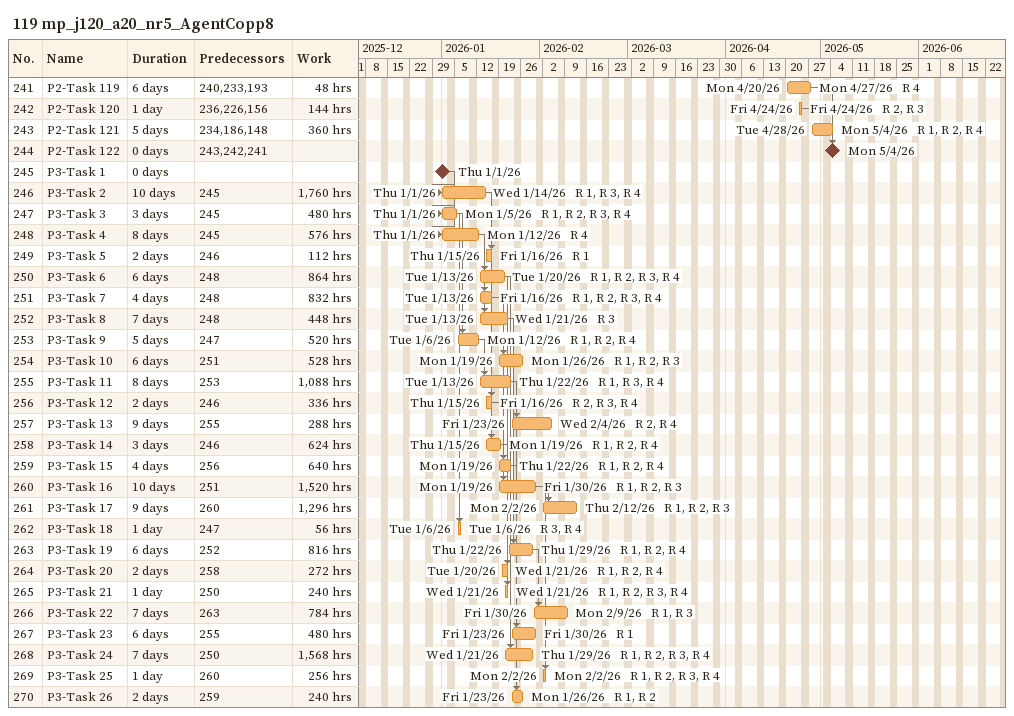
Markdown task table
119 mp_j120_a20_nr5_AgentCopp8

| ID | Task | Duration | Start | Finish | Predecessors | Resources | Work (h) |
|---|---|---|---|---|---|---|---|
| 241 | P2-Task 119 | 6d | 2026-04-20 | 2026-04-27 | 240, 233, 193 | R 4 | 48 |
| 242 | P2-Task 120 | 1d | 2026-04-24 | 2026-04-24 | 236, 226, 156 | R 2, R 3 | 144 |
| 243 | P2-Task 121 | 5d | 2026-04-28 | 2026-05-04 | 234, 186, 148 | R 1, R 2, R 4 | 360 |
| 244 | P2-Task 122 | 0d | 2026-05-04 | 2026-05-04 | 243, 242, 241 |  |  |
| 245 | P3-Task 1 | 0d | 2026-01-01 | 2026-01-01 |  |  |  |
| 246 | P3-Task 2 | 10d | 2026-01-01 | 2026-01-14 | 245 | R 1, R 3, R 4 | 1760 |
| 247 | P3-Task 3 | 3d | 2026-01-01 | 2026-01-05 | 245 | R 1, R 2, R 3, R 4 | 480 |
| 248 | P3-Task 4 | 8d | 2026-01-01 | 2026-01-12 | 245 | R 4 | 576 |
| 249 | P3-Task 5 | 2d | 2026-01-15 | 2026-01-16 | 246 | R 1 | 112 |
| 250 | P3-Task 6 | 6d | 2026-01-13 | 2026-01-20 | 248 | R 1, R 2, R 3, R 4 | 864 |
| 251 | P3-Task 7 | 4d | 2026-01-13 | 2026-01-16 | 248 | R 1, R 2, R 3, R 4 | 832 |
| 252 | P3-Task 8 | 7d | 2026-01-13 | 2026-01-21 | 248 | R 3 | 448 |
| 253 | P3-Task 9 | 5d | 2026-01-06 | 2026-01-12 | 247 | R 1, R 2, R 4 | 520 |
| 254 | P3-Task 10 | 6d | 2026-01-19 | 2026-01-26 | 251 | R 1, R 2, R 3 | 528 |
| 255 | P3-Task 11 | 8d | 2026-01-13 | 2026-01-22 | 253 | R 1, R 3, R 4 | 1088 |
| 256 | P3-Task 12 | 2d | 2026-01-15 | 2026-01-16 | 246 | R 2, R 3, R 4 | 336 |
| 257 | P3-Task 13 | 9d | 2026-01-23 | 2026-02-04 | 255 | R 2, R 4 | 288 |
| 258 | P3-Task 14 | 3d | 2026-01-15 | 2026-01-19 | 246 | R 1, R 2, R 4 | 624 |
| 259 | P3-Task 15 | 4d | 2026-01-19 | 2026-01-22 | 256 | R 1, R 2, R 4 | 640 |
| 260 | P3-Task 16 | 10d | 2026-01-19 | 2026-01-30 | 251 | R 1, R 2, R 3 | 1520 |
| 261 | P3-Task 17 | 9d | 2026-02-02 | 2026-02-12 | 260 | R 1, R 2, R 3 | 1296 |
| 262 | P3-Task 18 | 1d | 2026-01-06 | 2026-01-06 | 247 | R 3, R 4 | 56 |
| 263 | P3-Task 19 | 6d | 2026-01-22 | 2026-01-29 | 252 | R 1, R 2, R 4 | 816 |
| 264 | P3-Task 20 | 2d | 2026-01-20 | 2026-01-21 | 258 | R 1, R 2, R 4 | 272 |
| 265 | P3-Task 21 | 1d | 2026-01-21 | 2026-01-21 | 250 | R 1, R 2, R 3, R 4 | 240 |
| 266 | P3-Task 22 | 7d | 2026-01-30 | 2026-02-09 | 263 | R 1, R 3 | 784 |
| 267 | P3-Task 23 | 6d | 2026-01-23 | 2026-01-30 | 255 | R 1 | 480 |
| 268 | P3-Task 24 | 7d | 2026-01-21 | 2026-01-29 | 250 | R 1, R 2, R 3, R 4 | 1568 |
| 269 | P3-Task 25 | 1d | 2026-02-02 | 2026-02-02 | 260 | R 1, R 2, R 3, R 4 | 256 |
| 270 | P3-Task 26 | 2d | 2026-01-23 | 2026-01-26 | 259 | R 1, R 2 | 240 |
